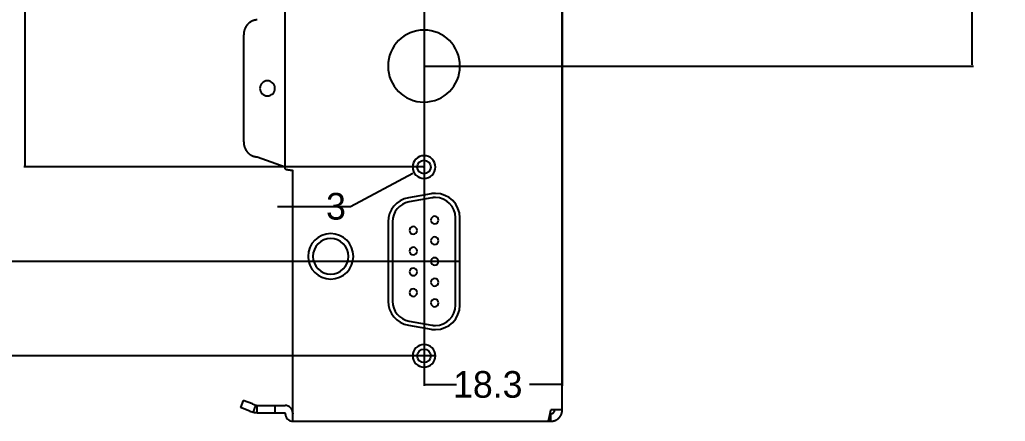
# Model space of a CAD drawing. Extents: x -85 to 179, y -3 to 224.
# Drawn here: x 48.7 to 179.2, y 84.2 to 137.3 of the extents above; entities that cross this region are included whole.
import ezdxf

# ---------------------------------------------------------------- set-up
doc = ezdxf.new("R2010")
doc.units = 0
doc.header["$LTSCALE"] = 25.4
doc.linetypes.add('KÖRPER', pattern=[0])
doc.layers.get('DEFPOINTS').update_dxf_attribs({"linetype": 'CONTINUOUS'})
doc.layers.add('2D_ANSICHT_1_DIMENSIONS_1', color=7, linetype='KÖRPER')
doc.layers.add('2D_ANSICHT_1_DRAWING_1', color=7, linetype='KÖRPER')
doc.dimstyles.get("Standard").update_dxf_attribs({"dimtxt": 0.18, "dimasz": 0.18, "dimexe": 0.18, "dimexo": 0.0625, "dimgap": 0.09, "dimtad": 0, "dimtih": 1, "dimtoh": 1, "dimzin": 0, "dimcen": 0.09, "dimazin": 3, "dimtfac": 1, "dimtofl": 0, "dimtmove": 0, "dimatfit": 3})

# ---------------------------------------------------------------- blocks, each defined once
blk = doc.blocks.new('*D1')
at = {"layer": '2D_ANSICHT_1_DIMENSIONS_1', "color": 0, "linetype": 'KÖRPER'}
for p, q in [((120.56, 215.14), (120.56, 88.84)), ((102.26, 212.99), (102.26, 88.84)), ((102.44, 89.02), (106.58, 89.02)), ((120.38, 89.02), (116.23, 89.02))]:
    blk.add_line(p, q, dxfattribs=at)
at = {"layer": '2D_ANSICHT_1_DIMENSIONS_1', "color": 0}
for points in [[(102.44, 89.05), (102.44, 88.99), (102.26, 89.02)], [(120.38, 88.99), (120.38, 89.05), (120.56, 89.02)]]:
    blk.add_solid(points, dxfattribs=at)
at = {"layer": 'DEFPOINTS', "color": 0}
for p in [(120.56, 215.2), (102.26, 213.05), (102.26, 89.02)]:
    blk.add_point(p, dxfattribs=at)
at = {"layer": '2D_ANSICHT_1_DIMENSIONS_1', "color": 0}
blk.add_text('18.3', height=3.528, dxfattribs=at).set_placement((106.11, 87.27))
blk = doc.blocks.new('*D9')
at = {"layer": '2D_ANSICHT_1_DIMENSIONS_1', "color": 0, "linetype": 'KÖRPER'}
for p, q in [((111.09, 216.7), (175.01, 216.7)), ((174.83, 216.52), (174.83, 175.82)), ((174.83, 131.33), (174.83, 172.04)), ((102.32, 131.15), (175.01, 131.15))]:
    blk.add_line(p, q, dxfattribs=at)
at = {"layer": '2D_ANSICHT_1_DIMENSIONS_1', "color": 0}
for points in [[(174.86, 216.52), (174.8, 216.52), (174.83, 216.7)], [(174.8, 131.33), (174.86, 131.33), (174.83, 131.15)]]:
    blk.add_solid(points, dxfattribs=at)
at = {"layer": 'DEFPOINTS', "color": 0}
for p in [(111.02, 216.7), (102.26, 131.15), (174.83, 131.15)]:
    blk.add_point(p, dxfattribs=at)
at = {"layer": '2D_ANSICHT_1_DIMENSIONS_1', "color": 0}
blk.add_text('85.55', height=3.528, dxfattribs=at).set_placement((167.19, 172.18))
blk = doc.blocks.new('*D10')
at = {"layer": '2D_ANSICHT_1_DIMENSIONS_1', "color": 0, "linetype": 'KÖRPER'}
for p, q in [((106.78, 216.7), (49.26, 216.7)), ((49.44, 216.52), (49.44, 169.14)), ((49.44, 117.98), (49.44, 165.36)), ((102.19, 117.8), (49.26, 117.8))]:
    blk.add_line(p, q, dxfattribs=at)
at = {"layer": '2D_ANSICHT_1_DIMENSIONS_1', "color": 0}
for points in [[(49.47, 216.52), (49.41, 216.52), (49.44, 216.7)], [(49.41, 117.98), (49.47, 117.98), (49.44, 117.8)]]:
    blk.add_solid(points, dxfattribs=at)
at = {"layer": 'DEFPOINTS', "color": 0}
for p in [(106.85, 216.7), (49.44, 117.8), (102.26, 117.8)]:
    blk.add_point(p, dxfattribs=at)
at = {"layer": '2D_ANSICHT_1_DIMENSIONS_1', "color": 0}
blk.add_text('98.907', height=3.528, dxfattribs=at).set_placement((40.31, 165.5))
blk = doc.blocks.new('*D14')
at = {"layer": '2D_ANSICHT_1_DIMENSIONS_1', "color": 0, "linetype": 'KÖRPER'}
for p, q in [((94.76, 216.7), (39.35, 216.7)), ((39.53, 216.52), (39.53, 162.93)), ((39.53, 105.48), (39.53, 159.07)), ((106.94, 105.3), (39.35, 105.3))]:
    blk.add_line(p, q, dxfattribs=at)
at = {"layer": '2D_ANSICHT_1_DIMENSIONS_1', "color": 0}
for points in [[(39.56, 216.52), (39.5, 216.52), (39.53, 216.7)], [(39.5, 105.48), (39.56, 105.48), (39.53, 105.3)]]:
    blk.add_solid(points, dxfattribs=at)
at = {"layer": 'DEFPOINTS', "color": 0}
for p in [(94.83, 216.7), (39.53, 105.3), (107.01, 105.3)]:
    blk.add_point(p, dxfattribs=at)
at = {"layer": '2D_ANSICHT_1_DIMENSIONS_1', "color": 0}
blk.add_text('111.407', height=3.528, dxfattribs=at).set_placement((30.4, 159.25))
blk = doc.blocks.new('*D15')
at = {"layer": '2D_ANSICHT_1_DIMENSIONS_1', "color": 0, "linetype": 'KÖRPER'}
for p, q in [((96.92, 216.7), (28.75, 216.7)), ((28.93, 216.52), (28.93, 156.65)), ((28.93, 92.99), (28.93, 152.86)), ((103.69, 92.81), (28.75, 92.81))]:
    blk.add_line(p, q, dxfattribs=at)
at = {"layer": '2D_ANSICHT_1_DIMENSIONS_1', "color": 0}
for points in [[(28.96, 216.52), (28.9, 216.52), (28.93, 216.7)], [(28.9, 92.99), (28.96, 92.99), (28.93, 92.81)]]:
    blk.add_solid(points, dxfattribs=at)
at = {"layer": 'DEFPOINTS', "color": 0}
for p in [(96.99, 216.7), (28.93, 92.81), (103.76, 92.81)]:
    blk.add_point(p, dxfattribs=at)
at = {"layer": '2D_ANSICHT_1_DIMENSIONS_1', "color": 0}
blk.add_text('123.897', height=3.528, dxfattribs=at).set_placement((18.33, 153.01))
blk = doc.blocks.new('*D19')
at = {"layer": '2D_ANSICHT_1_DIMENSIONS_1', "color": 0, "linetype": 'KÖRPER'}
for p, q in [((102.17, 117.8), (102.35, 117.8)), ((102.26, 117.71), (102.26, 117.89)), ((92.54, 112.58), (100.78, 117)), ((82.84, 112.58), (92.54, 112.58))]:
    blk.add_line(p, q, dxfattribs=at)
at = {"layer": '2D_ANSICHT_1_DIMENSIONS_1', "color": 0}
blk.add_solid([(100.79, 116.98), (100.76, 117.03), (100.94, 117.09)], dxfattribs=at)
at = {"layer": 'DEFPOINTS', "color": 0}
for p in [(103.58, 118.51), (100.94, 117.09)]:
    blk.add_point(p, dxfattribs=at)
at = {"layer": '2D_ANSICHT_1_DIMENSIONS_1', "color": 0}
blk.add_text('3', height=3.53, dxfattribs=at).set_placement((89.29, 110.84))

msp = doc.modelspace()

# ---------------------------------------------------------------- linework, layer by layer
at = {"layer": '2D_ANSICHT_1_DRAWING_1', "color": 251, "linetype": 'KÖRPER'}
for p, q in [((120.557, 85.653), (120.557, 215.203)), ((83.887, 117.554), (83.887, 138.853)), ((79.622, 137.167), (79.658, 137.181)), ((78.385, 121.12), (78.385, 135.287)), ((79.658, 119.226), (79.622, 119.24)), ((83.867, 117.775), (80.171, 119.121)), ((84.907, 85.653), (84.907, 117.353)), ((103.206, 114.255), (100.183, 113.722)), ((103.305, 113.714), (100.282, 113.181)), ((106.435, 99.505), (106.435, 111.088)), ((107.007, 99.528), (107.007, 111.065)), ((97.506, 110.532), (97.506, 100.061)), ((98.078, 110.555), (98.078, 100.038)), ((100.183, 96.871), (103.206, 96.338)), ((100.282, 97.412), (103.305, 96.879)), ((78.304, 86.901), (77.962, 85.961)), ((79.541, 86.451), (78.304, 86.901)), ((79.541, 86.451), (80, 86.284)), ((80.171, 86.253), (82.516, 86.253)), ((82.516, 86.253), (83.867, 86.253)), ((82.516, 86.253), (82.516, 85.253)), ((79.199, 85.511), (77.962, 85.961)), ((79.199, 85.511), (79.658, 85.344)), ((80.171, 85.253), (82.516, 85.253)), ((82.516, 85.253), (83.867, 85.253)), ((83.887, 85.233), (83.887, 85.173)), ((84.887, 85.233), (84.887, 85.173)), ((84.907, 84.153), (84.907, 85.653)), ((118.95, 85.153), (119.057, 85.153)), ((120.557, 85.653), (119.057, 85.653)), ((119.057, 84.153), (119.057, 85.153)), ((84.907, 84.153), (118.703, 84.153)), ((118.703, 84.153), (119.057, 84.153))]:
    msp.add_line(p, q, dxfattribs=at)
for points in [[(79.622, 137.167), (79.598, 137.157), (79.575, 137.148), (79.553, 137.138), (79.53, 137.128), (79.507, 137.118), (79.485, 137.107), (79.462, 137.096), (79.44, 137.085), (79.418, 137.073), (79.396, 137.061), (79.375, 137.049), (79.353, 137.036), (79.332, 137.024), (79.311, 137.01), (79.29, 136.997), (79.269, 136.983), (79.248, 136.97), (79.228, 136.955), (79.207, 136.941), (79.187, 136.926), (79.167, 136.911), (79.148, 136.896), (79.128, 136.88), (79.109, 136.865), (79.09, 136.849), (79.071, 136.832), (79.052, 136.816), (79.034, 136.799), (79.016, 136.782), (78.998, 136.765), (78.98, 136.747), (78.963, 136.73), (78.945, 136.712), (78.928, 136.694), (78.911, 136.675), (78.895, 136.657), (78.878, 136.638), (78.862, 136.619), (78.846, 136.6), (78.831, 136.581), (78.815, 136.561), (78.8, 136.541), (78.785, 136.521), (78.771, 136.501), (78.756, 136.481), (78.742, 136.46), (78.728, 136.44), (78.715, 136.419), (78.701, 136.398), (78.688, 136.377), (78.675, 136.355), (78.663, 136.334), (78.651, 136.312), (78.639, 136.29), (78.627, 136.268), (78.615, 136.246), (78.604, 136.224), (78.593, 136.202), (78.582, 136.179), (78.572, 136.157), (78.562, 136.134), (78.552, 136.111), (78.542, 136.088), (78.533, 136.065), (78.524, 136.042), (78.515, 136.019), (78.507, 135.995), (78.499, 135.972), (78.491, 135.948), (78.483, 135.924), (78.476, 135.901), (78.469, 135.877), (78.462, 135.853), (78.455, 135.829), (78.449, 135.805), (78.443, 135.78), (78.437, 135.756), (78.432, 135.732), (78.427, 135.708), (78.422, 135.683), (78.418, 135.659), (78.414, 135.634), (78.41, 135.61), (78.406, 135.585), (78.403, 135.56), (78.4, 135.536), (78.397, 135.511), (78.394, 135.486), (78.392, 135.461), (78.39, 135.436), (78.389, 135.412), (78.387, 135.387), (78.386, 135.362), (78.386, 135.337), (78.385, 135.312), (78.385, 135.287)], [(80.171, 137.286), (80.166, 137.285), (80.161, 137.284), (80.155, 137.283), (80.15, 137.282), (80.145, 137.281), (80.139, 137.28), (80.134, 137.279), (80.129, 137.278), (80.123, 137.277), (80.118, 137.276), (80.113, 137.274), (80.107, 137.273), (80.102, 137.272), (80.097, 137.271), (80.091, 137.27), (80.086, 137.269), (80.081, 137.268), (80.075, 137.267), (80.07, 137.266), (80.064, 137.265), (80.059, 137.264), (80.054, 137.263), (80.048, 137.261), (80.043, 137.26), (80.038, 137.259), (80.032, 137.258), (80.027, 137.257), (80.022, 137.256), (80.016, 137.255), (80.011, 137.254), (80.006, 137.253), (80, 137.252), (79.995, 137.251), (79.99, 137.25), (79.984, 137.248), (79.979, 137.247), (79.974, 137.246), (79.968, 137.245), (79.963, 137.244), (79.958, 137.243), (79.952, 137.242), (79.947, 137.241), (79.942, 137.24), (79.936, 137.239), (79.931, 137.238), (79.925, 137.237), (79.92, 137.235), (79.915, 137.234), (79.909, 137.233), (79.904, 137.232), (79.899, 137.231), (79.893, 137.23), (79.888, 137.229), (79.883, 137.228), (79.877, 137.227), (79.872, 137.226), (79.867, 137.224), (79.861, 137.223), (79.856, 137.222), (79.851, 137.221), (79.845, 137.22), (79.84, 137.219), (79.835, 137.218), (79.829, 137.217), (79.824, 137.216), (79.819, 137.215), (79.813, 137.213), (79.808, 137.212), (79.803, 137.211), (79.797, 137.21), (79.792, 137.209), (79.787, 137.208), (79.781, 137.207), (79.776, 137.206), (79.771, 137.205), (79.765, 137.203), (79.76, 137.202), (79.754, 137.201), (79.749, 137.2), (79.744, 137.199), (79.738, 137.198), (79.733, 137.197), (79.728, 137.196), (79.722, 137.194), (79.717, 137.193), (79.712, 137.192), (79.706, 137.191), (79.701, 137.19), (79.696, 137.189), (79.69, 137.188), (79.685, 137.187), (79.68, 137.185), (79.674, 137.184), (79.669, 137.183), (79.664, 137.182), (79.658, 137.181)], [(78.385, 121.12), (78.385, 121.095), (78.386, 121.07), (78.386, 121.045), (78.387, 121.02), (78.389, 120.995), (78.39, 120.97), (78.392, 120.946), (78.394, 120.921), (78.397, 120.896), (78.4, 120.871), (78.403, 120.847), (78.406, 120.822), (78.41, 120.797), (78.414, 120.773), (78.418, 120.748), (78.422, 120.724), (78.427, 120.699), (78.432, 120.675), (78.437, 120.651), (78.443, 120.626), (78.449, 120.602), (78.455, 120.578), (78.462, 120.554), (78.469, 120.53), (78.476, 120.506), (78.483, 120.482), (78.491, 120.459), (78.499, 120.435), (78.507, 120.412), (78.515, 120.388), (78.524, 120.365), (78.533, 120.342), (78.542, 120.319), (78.552, 120.296), (78.562, 120.273), (78.572, 120.25), (78.582, 120.227), (78.593, 120.205), (78.604, 120.183), (78.615, 120.16), (78.627, 120.138), (78.639, 120.116), (78.651, 120.095), (78.663, 120.073), (78.675, 120.052), (78.688, 120.03), (78.701, 120.009), (78.715, 119.988), (78.728, 119.967), (78.742, 119.947), (78.756, 119.926), (78.771, 119.906), (78.785, 119.886), (78.8, 119.866), (78.815, 119.846), (78.831, 119.826), (78.846, 119.807), (78.862, 119.788), (78.878, 119.769), (78.895, 119.75), (78.911, 119.731), (78.928, 119.713), (78.945, 119.695), (78.963, 119.677), (78.98, 119.659), (78.998, 119.642), (79.016, 119.625), (79.034, 119.608), (79.052, 119.591), (79.071, 119.574), (79.09, 119.558), (79.109, 119.542), (79.128, 119.526), (79.148, 119.511), (79.167, 119.496), (79.187, 119.481), (79.207, 119.466), (79.228, 119.451), (79.248, 119.437), (79.269, 119.423), (79.29, 119.41), (79.311, 119.396), (79.332, 119.383), (79.353, 119.37), (79.375, 119.358), (79.396, 119.346), (79.418, 119.334), (79.44, 119.322), (79.462, 119.311), (79.485, 119.3), (79.507, 119.289), (79.53, 119.279), (79.553, 119.269), (79.575, 119.259), (79.598, 119.249), (79.622, 119.24)], [(79.658, 119.226), (79.664, 119.225), (79.669, 119.224), (79.674, 119.223), (79.68, 119.221), (79.685, 119.22), (79.69, 119.219), (79.696, 119.218), (79.701, 119.217), (79.706, 119.216), (79.712, 119.215), (79.717, 119.213), (79.722, 119.212), (79.728, 119.211), (79.733, 119.21), (79.738, 119.209), (79.744, 119.208), (79.749, 119.207), (79.754, 119.206), (79.76, 119.205), (79.765, 119.203), (79.771, 119.202), (79.776, 119.201), (79.781, 119.2), (79.787, 119.199), (79.792, 119.198), (79.797, 119.197), (79.803, 119.196), (79.808, 119.194), (79.813, 119.193), (79.819, 119.192), (79.824, 119.191), (79.829, 119.19), (79.835, 119.189), (79.84, 119.188), (79.845, 119.187), (79.851, 119.186), (79.856, 119.185), (79.861, 119.183), (79.867, 119.182), (79.872, 119.181), (79.877, 119.18), (79.883, 119.179), (79.888, 119.178), (79.893, 119.177), (79.899, 119.176), (79.904, 119.175), (79.909, 119.174), (79.915, 119.172), (79.92, 119.171), (79.925, 119.17), (79.931, 119.169), (79.936, 119.168), (79.942, 119.167), (79.947, 119.166), (79.952, 119.165), (79.958, 119.164), (79.963, 119.163), (79.968, 119.162), (79.974, 119.161), (79.979, 119.159), (79.984, 119.158), (79.99, 119.157), (79.995, 119.156), (80, 119.155), (80.006, 119.154), (80.011, 119.153), (80.016, 119.152), (80.022, 119.151), (80.027, 119.15), (80.032, 119.149), (80.038, 119.147), (80.043, 119.146), (80.048, 119.145), (80.054, 119.144), (80.059, 119.143), (80.064, 119.142), (80.07, 119.141), (80.075, 119.14), (80.081, 119.139), (80.086, 119.138), (80.091, 119.137), (80.097, 119.136), (80.102, 119.135), (80.107, 119.133), (80.113, 119.132), (80.118, 119.131), (80.123, 119.13), (80.129, 119.129), (80.134, 119.128), (80.139, 119.127), (80.145, 119.126), (80.15, 119.125), (80.155, 119.124), (80.161, 119.123), (80.166, 119.122), (80.171, 119.121)], [(83.887, 117.575), (83.887, 117.579), (83.887, 117.583), (83.887, 117.586), (83.887, 117.59), (83.887, 117.593), (83.887, 117.597), (83.887, 117.601), (83.887, 117.604), (83.886, 117.608), (83.886, 117.611), (83.886, 117.615), (83.886, 117.618), (83.886, 117.622), (83.886, 117.626), (83.885, 117.629), (83.885, 117.633), (83.885, 117.636), (83.885, 117.64), (83.884, 117.644), (83.884, 117.647), (83.884, 117.651), (83.883, 117.654), (83.883, 117.658), (83.883, 117.661), (83.882, 117.665), (83.882, 117.669), (83.882, 117.672), (83.881, 117.676), (83.881, 117.679), (83.88, 117.683), (83.88, 117.687), (83.879, 117.69), (83.879, 117.694), (83.879, 117.697), (83.878, 117.701), (83.878, 117.704), (83.877, 117.708), (83.877, 117.711), (83.876, 117.715), (83.876, 117.719), (83.875, 117.722), (83.875, 117.726), (83.874, 117.729), (83.874, 117.733), (83.873, 117.736), (83.873, 117.74), (83.872, 117.743), (83.871, 117.747), (83.871, 117.751), (83.87, 117.754), (83.87, 117.758), (83.869, 117.761), (83.869, 117.765), (83.868, 117.768), (83.868, 117.772), (83.867, 117.775)], [(83.887, 117.554), (83.89, 117.543), (83.898, 117.535), (83.907, 117.528), (83.917, 117.522), (83.927, 117.518), (83.937, 117.514), (83.947, 117.51), (83.957, 117.506), (83.968, 117.503), (83.978, 117.499), (83.988, 117.496), (83.999, 117.493), (84.01, 117.49), (84.02, 117.488), (84.031, 117.485), (84.042, 117.482), (84.052, 117.48), (84.063, 117.478), (84.074, 117.475), (84.084, 117.473), (84.095, 117.471), (84.106, 117.469), (84.116, 117.466), (84.127, 117.464), (84.138, 117.462), (84.149, 117.46), (84.159, 117.458), (84.17, 117.456), (84.181, 117.454), (84.192, 117.452), (84.202, 117.451), (84.213, 117.449), (84.224, 117.447), (84.235, 117.445), (84.246, 117.443), (84.256, 117.442), (84.267, 117.44), (84.278, 117.438), (84.289, 117.436), (84.3, 117.435), (84.31, 117.433), (84.321, 117.431), (84.332, 117.43), (84.343, 117.428), (84.354, 117.426), (84.365, 117.425), (84.375, 117.423), (84.386, 117.422), (84.397, 117.42), (84.408, 117.419), (84.419, 117.417), (84.43, 117.415), (84.44, 117.414), (84.451, 117.412), (84.462, 117.411), (84.473, 117.409), (84.484, 117.408), (84.495, 117.406), (84.505, 117.405), (84.516, 117.403), (84.527, 117.402), (84.538, 117.401), (84.549, 117.399), (84.56, 117.398), (84.571, 117.396), (84.581, 117.395), (84.592, 117.393), (84.603, 117.392), (84.614, 117.391), (84.625, 117.389), (84.636, 117.388), (84.646, 117.386), (84.657, 117.385), (84.668, 117.384), (84.679, 117.382), (84.69, 117.381), (84.701, 117.379), (84.712, 117.378), (84.722, 117.377), (84.733, 117.375), (84.744, 117.374), (84.755, 117.372), (84.766, 117.371), (84.777, 117.37), (84.788, 117.368), (84.798, 117.367), (84.809, 117.366), (84.82, 117.364), (84.831, 117.363), (84.842, 117.362), (84.853, 117.36), (84.864, 117.359), (84.874, 117.357), (84.885, 117.356), (84.896, 117.355), (84.907, 117.353)], [(80, 86.284), (80.003, 86.283), (80.006, 86.282), (80.009, 86.281), (80.012, 86.28), (80.015, 86.279), (80.018, 86.278), (80.021, 86.277), (80.024, 86.276), (80.027, 86.275), (80.03, 86.274), (80.033, 86.273), (80.036, 86.272), (80.039, 86.271), (80.042, 86.27), (80.045, 86.27), (80.048, 86.269), (80.051, 86.268), (80.054, 86.267), (80.057, 86.267), (80.06, 86.266), (80.063, 86.265), (80.066, 86.265), (80.069, 86.264), (80.072, 86.263), (80.075, 86.263), (80.079, 86.262), (80.082, 86.262), (80.085, 86.261), (80.088, 86.26), (80.091, 86.26), (80.094, 86.259), (80.097, 86.259), (80.1, 86.259), (80.103, 86.258), (80.106, 86.258), (80.109, 86.257), (80.112, 86.257), (80.115, 86.257), (80.119, 86.256), (80.122, 86.256), (80.125, 86.256), (80.128, 86.255), (80.131, 86.255), (80.134, 86.255), (80.137, 86.255), (80.14, 86.254), (80.143, 86.254), (80.147, 86.254), (80.15, 86.254), (80.153, 86.254), (80.156, 86.254), (80.159, 86.254), (80.162, 86.254), (80.165, 86.254), (80.168, 86.253), (80.171, 86.253)], [(80.171, 85.253), (80.166, 85.253), (80.161, 85.253), (80.155, 85.253), (80.15, 85.254), (80.144, 85.254), (80.139, 85.254), (80.133, 85.254), (80.128, 85.254), (80.122, 85.254), (80.117, 85.254), (80.111, 85.255), (80.106, 85.255), (80.101, 85.255), (80.095, 85.255), (80.09, 85.256), (80.084, 85.256), (80.079, 85.256), (80.073, 85.257), (80.068, 85.257), (80.062, 85.257), (80.057, 85.258), (80.052, 85.258), (80.046, 85.259), (80.041, 85.259), (80.035, 85.26), (80.03, 85.26), (80.024, 85.261), (80.019, 85.261), (80.014, 85.262), (80.008, 85.262), (80.003, 85.263), (79.997, 85.264), (79.992, 85.264), (79.986, 85.265), (79.981, 85.266), (79.976, 85.266), (79.97, 85.267), (79.965, 85.268), (79.959, 85.269), (79.954, 85.269), (79.949, 85.27), (79.943, 85.271), (79.938, 85.272), (79.933, 85.273), (79.927, 85.273), (79.922, 85.274), (79.916, 85.275), (79.911, 85.276), (79.906, 85.277), (79.9, 85.278), (79.895, 85.279), (79.89, 85.28), (79.884, 85.281), (79.879, 85.282), (79.873, 85.283), (79.868, 85.284), (79.863, 85.286), (79.857, 85.287), (79.852, 85.288), (79.847, 85.289), (79.841, 85.29), (79.836, 85.291), (79.831, 85.293), (79.826, 85.294), (79.82, 85.295), (79.815, 85.296), (79.81, 85.298), (79.804, 85.299), (79.799, 85.3), (79.794, 85.302), (79.789, 85.303), (79.783, 85.305), (79.778, 85.306), (79.773, 85.307), (79.767, 85.309), (79.762, 85.31), (79.757, 85.312), (79.752, 85.313), (79.746, 85.315), (79.741, 85.316), (79.736, 85.318), (79.731, 85.32), (79.726, 85.321), (79.72, 85.323), (79.715, 85.324), (79.71, 85.326), (79.705, 85.328), (79.7, 85.33), (79.694, 85.331), (79.689, 85.333), (79.684, 85.335), (79.679, 85.337), (79.674, 85.338), (79.669, 85.34), (79.664, 85.342), (79.658, 85.344)], [(118.703, 84.153), (118.716, 84.163), (118.724, 84.179), (118.73, 84.194), (118.736, 84.208), (118.741, 84.223), (118.746, 84.238), (118.751, 84.253), (118.755, 84.269), (118.76, 84.285), (118.764, 84.3), (118.768, 84.316), (118.772, 84.332), (118.776, 84.347), (118.78, 84.363), (118.784, 84.378), (118.788, 84.394), (118.792, 84.41), (118.796, 84.425), (118.799, 84.441), (118.803, 84.456), (118.806, 84.472), (118.81, 84.488), (118.814, 84.504), (118.817, 84.519), (118.821, 84.535), (118.824, 84.551), (118.828, 84.567), (118.831, 84.582), (118.835, 84.598), (118.838, 84.614), (118.841, 84.629), (118.845, 84.645), (118.848, 84.661), (118.851, 84.677), (118.855, 84.692), (118.858, 84.708), (118.861, 84.724), (118.865, 84.74), (118.868, 84.755), (118.871, 84.771), (118.875, 84.787), (118.878, 84.803), (118.881, 84.818), (118.884, 84.834), (118.888, 84.85), (118.891, 84.866), (118.894, 84.882), (118.897, 84.897), (118.901, 84.913), (118.904, 84.929), (118.907, 84.945), (118.911, 84.96), (118.914, 84.976), (118.917, 84.992), (118.92, 85.008), (118.924, 85.023), (118.927, 85.039), (118.93, 85.055), (118.933, 85.071), (118.937, 85.087), (118.94, 85.102), (118.943, 85.118), (118.946, 85.134), (118.95, 85.15), (118.953, 85.165), (118.956, 85.181), (118.959, 85.197), (118.963, 85.213), (118.966, 85.228), (118.969, 85.244), (118.972, 85.26), (118.976, 85.276), (118.979, 85.291), (118.982, 85.307), (118.986, 85.323), (118.989, 85.339), (118.992, 85.354), (118.996, 85.37), (118.999, 85.386), (119.002, 85.402), (119.006, 85.417), (119.009, 85.433), (119.012, 85.449), (119.016, 85.465), (119.019, 85.48), (119.023, 85.496), (119.026, 85.512), (119.029, 85.528), (119.033, 85.543), (119.036, 85.559), (119.04, 85.575), (119.043, 85.591), (119.047, 85.606), (119.05, 85.622), (119.054, 85.638), (119.057, 85.653)], [(119.057, 85.153), (119.065, 85.153), (119.073, 85.154), (119.082, 85.154), (119.09, 85.154), (119.098, 85.155), (119.106, 85.156), (119.114, 85.157), (119.122, 85.158), (119.13, 85.159), (119.138, 85.16), (119.147, 85.161), (119.155, 85.163), (119.163, 85.165), (119.171, 85.166), (119.179, 85.168), (119.186, 85.17), (119.194, 85.173), (119.202, 85.175), (119.21, 85.177), (119.218, 85.18), (119.225, 85.183), (119.233, 85.185), (119.241, 85.188), (119.248, 85.191), (119.256, 85.195), (119.263, 85.198), (119.271, 85.201), (119.278, 85.205), (119.285, 85.209), (119.293, 85.212), (119.3, 85.216), (119.307, 85.22), (119.314, 85.225), (119.321, 85.229), (119.328, 85.233), (119.335, 85.238), (119.342, 85.242), (119.348, 85.247), (119.355, 85.252), (119.361, 85.257), (119.368, 85.262), (119.374, 85.267), (119.381, 85.272), (119.387, 85.277), (119.393, 85.283), (119.399, 85.288), (119.405, 85.294), (119.411, 85.3), (119.416, 85.306), (119.422, 85.312), (119.428, 85.318), (119.433, 85.324), (119.438, 85.33), (119.444, 85.336), (119.449, 85.343), (119.454, 85.349), (119.459, 85.356), (119.463, 85.362), (119.468, 85.369), (119.473, 85.376), (119.477, 85.382), (119.482, 85.389), (119.486, 85.396), (119.49, 85.403), (119.494, 85.411), (119.498, 85.418), (119.502, 85.425), (119.505, 85.432), (119.509, 85.44), (119.512, 85.447), (119.516, 85.455), (119.519, 85.462), (119.522, 85.47), (119.525, 85.477), (119.528, 85.485), (119.531, 85.493), (119.533, 85.5), (119.536, 85.508), (119.538, 85.516), (119.54, 85.524), (119.542, 85.532), (119.544, 85.54), (119.546, 85.548), (119.547, 85.556), (119.549, 85.564), (119.55, 85.572), (119.552, 85.58), (119.553, 85.588), (119.554, 85.596), (119.555, 85.604), (119.555, 85.613), (119.556, 85.621), (119.556, 85.629), (119.557, 85.637), (119.557, 85.645), (119.557, 85.653)], [(119.057, 84.153), (119.082, 84.154), (119.106, 84.154), (119.131, 84.155), (119.155, 84.157), (119.18, 84.158), (119.204, 84.161), (119.228, 84.163), (119.253, 84.166), (119.277, 84.17), (119.301, 84.173), (119.326, 84.178), (119.35, 84.182), (119.374, 84.187), (119.398, 84.193), (119.421, 84.198), (119.445, 84.205), (119.469, 84.211), (119.492, 84.218), (119.516, 84.225), (119.539, 84.233), (119.562, 84.241), (119.585, 84.25), (119.608, 84.258), (119.631, 84.268), (119.654, 84.277), (119.676, 84.287), (119.698, 84.297), (119.72, 84.308), (119.742, 84.319), (119.764, 84.331), (119.786, 84.342), (119.807, 84.354), (119.828, 84.367), (119.849, 84.38), (119.87, 84.393), (119.89, 84.406), (119.911, 84.42), (119.931, 84.434), (119.951, 84.449), (119.97, 84.463), (119.99, 84.478), (120.009, 84.494), (120.027, 84.51), (120.046, 84.526), (120.064, 84.542), (120.082, 84.559), (120.1, 84.576), (120.118, 84.593), (120.135, 84.61), (120.152, 84.628), (120.168, 84.646), (120.185, 84.664), (120.201, 84.683), (120.217, 84.702), (120.232, 84.721), (120.247, 84.74), (120.262, 84.76), (120.276, 84.78), (120.29, 84.8), (120.304, 84.82), (120.318, 84.841), (120.331, 84.861), (120.344, 84.882), (120.356, 84.903), (120.368, 84.925), (120.38, 84.946), (120.391, 84.968), (120.402, 84.99), (120.413, 85.012), (120.423, 85.034), (120.433, 85.057), (120.443, 85.079), (120.452, 85.102), (120.461, 85.125), (120.469, 85.148), (120.477, 85.171), (120.485, 85.195), (120.492, 85.218), (120.499, 85.242), (120.506, 85.265), (120.512, 85.289), (120.518, 85.313), (120.523, 85.337), (120.528, 85.361), (120.533, 85.385), (120.537, 85.409), (120.541, 85.433), (120.544, 85.458), (120.547, 85.482), (120.55, 85.506), (120.552, 85.531), (120.554, 85.555), (120.555, 85.58), (120.556, 85.604), (120.557, 85.629), (120.557, 85.653)]]:
    msp.add_lwpolyline(points, dxfattribs=at)
for points in [[(79.658, 85.344, 0), (79.662, 85.354, 0), (79.666, 85.363, 0), (79.669, 85.373, 0), (79.673, 85.383, 0), (79.676, 85.393, 0), (79.68, 85.403, 0), (79.683, 85.412, 0), (79.687, 85.422, 0), (79.69, 85.432, 0), (79.694, 85.442, 0), (79.698, 85.452, 0), (79.701, 85.461, 0), (79.705, 85.471, 0), (79.708, 85.481, 0), (79.712, 85.491, 0), (79.715, 85.5, 0), (79.719, 85.51, 0), (79.723, 85.52, 0), (79.726, 85.53, 0), (79.73, 85.54, 0), (79.733, 85.549, 0), (79.737, 85.559, 0), (79.74, 85.569, 0), (79.744, 85.579, 0), (79.747, 85.589, 0), (79.751, 85.598, 0), (79.755, 85.608, 0), (79.758, 85.618, 0), (79.762, 85.628, 0), (79.765, 85.638, 0), (79.769, 85.647, 0), (79.772, 85.657, 0), (79.776, 85.667, 0), (79.78, 85.677, 0), (79.783, 85.686, 0), (79.787, 85.696, 0), (79.79, 85.706, 0), (79.794, 85.716, 0), (79.797, 85.726, 0), (79.801, 85.735, 0), (79.804, 85.745, 0), (79.808, 85.755, 0), (79.812, 85.765, 0), (79.815, 85.775, 0), (79.819, 85.784, 0), (79.822, 85.794, 0), (79.826, 85.804, 0), (79.829, 85.814, 0), (79.833, 85.824, 0), (79.837, 85.833, 0), (79.84, 85.843, 0), (79.844, 85.853, 0), (79.847, 85.863, 0), (79.851, 85.872, 0), (79.854, 85.882, 0), (79.858, 85.892, 0), (79.861, 85.902, 0), (79.865, 85.912, 0), (79.869, 85.921, 0), (79.872, 85.931, 0), (79.876, 85.941, 0), (79.879, 85.951, 0), (79.883, 85.961, 0), (79.886, 85.97, 0), (79.89, 85.98, 0), (79.894, 85.99, 0), (79.897, 86, 0), (79.901, 86.009, 0), (79.904, 86.019, 0), (79.908, 86.029, 0), (79.911, 86.039, 0), (79.915, 86.049, 0), (79.919, 86.058, 0), (79.922, 86.068, 0), (79.926, 86.078, 0), (79.929, 86.088, 0), (79.933, 86.098, 0), (79.936, 86.107, 0), (79.94, 86.117, 0), (79.943, 86.127, 0), (79.947, 86.137, 0), (79.951, 86.147, 0), (79.954, 86.156, 0), (79.958, 86.166, 0), (79.961, 86.176, 0), (79.965, 86.186, 0), (79.968, 86.195, 0), (79.972, 86.205, 0), (79.976, 86.215, 0), (79.979, 86.225, 0), (79.983, 86.235, 0), (79.986, 86.244, 0), (79.99, 86.254, 0), (79.993, 86.264, 0), (79.997, 86.274, 0), (80, 86.284, 0)], [(80.171, 85.253, 0), (80.171, 85.264, 0), (80.171, 85.274, 0), (80.171, 85.285, 0), (80.171, 85.295, 0), (80.171, 85.305, 0), (80.171, 85.316, 0), (80.171, 85.326, 0), (80.171, 85.337, 0), (80.171, 85.347, 0), (80.171, 85.358, 0), (80.171, 85.368, 0), (80.171, 85.378, 0), (80.171, 85.389, 0), (80.171, 85.399, 0), (80.171, 85.41, 0), (80.171, 85.42, 0), (80.171, 85.43, 0), (80.171, 85.441, 0), (80.171, 85.451, 0), (80.171, 85.462, 0), (80.171, 85.472, 0), (80.171, 85.483, 0), (80.171, 85.493, 0), (80.171, 85.503, 0), (80.171, 85.514, 0), (80.171, 85.524, 0), (80.171, 85.535, 0), (80.171, 85.545, 0), (80.171, 85.555, 0), (80.171, 85.566, 0), (80.171, 85.576, 0), (80.171, 85.587, 0), (80.171, 85.597, 0), (80.171, 85.608, 0), (80.171, 85.618, 0), (80.171, 85.628, 0), (80.171, 85.639, 0), (80.171, 85.649, 0), (80.171, 85.66, 0), (80.171, 85.67, 0), (80.171, 85.68, 0), (80.171, 85.691, 0), (80.171, 85.701, 0), (80.171, 85.712, 0), (80.171, 85.722, 0), (80.171, 85.733, 0), (80.171, 85.743, 0), (80.171, 85.753, 0), (80.171, 85.764, 0), (80.171, 85.774, 0), (80.171, 85.785, 0), (80.171, 85.795, 0), (80.171, 85.805, 0), (80.171, 85.816, 0), (80.171, 85.826, 0), (80.171, 85.837, 0), (80.171, 85.847, 0), (80.171, 85.858, 0), (80.171, 85.868, 0), (80.171, 85.878, 0), (80.171, 85.889, 0), (80.171, 85.899, 0), (80.171, 85.91, 0), (80.171, 85.92, 0), (80.171, 85.93, 0), (80.171, 85.941, 0), (80.171, 85.951, 0), (80.171, 85.962, 0), (80.171, 85.972, 0), (80.171, 85.983, 0), (80.171, 85.993, 0), (80.171, 86.003, 0), (80.171, 86.014, 0), (80.171, 86.024, 0), (80.171, 86.035, 0), (80.171, 86.045, 0), (80.171, 86.055, 0), (80.171, 86.066, 0), (80.171, 86.076, 0), (80.171, 86.087, 0), (80.171, 86.097, 0), (80.171, 86.108, 0), (80.171, 86.118, 0), (80.171, 86.128, 0), (80.171, 86.139, 0), (80.171, 86.149, 0), (80.171, 86.16, 0), (80.171, 86.17, 0), (80.171, 86.18, 0), (80.171, 86.191, 0), (80.171, 86.201, 0), (80.171, 86.212, 0), (80.171, 86.222, 0), (80.171, 86.233, 0), (80.171, 86.243, 0), (80.171, 86.253, 0)]]:
    msp.add_polyline3d(points, dxfattribs=at)
for centre in [(102.257, 117.796), (102.257, 92.806)]:
    msp.add_circle(centre, 0.895, dxfattribs=at)
for centre, radius, start, end in [((102.257, 131.153), 4.763, 90, 270), ((102.257, 131.153), 4.762, 270, 90), ((81.527, 128.203), 1, 0, 180), ((81.527, 128.203), 1, 180, 0), ((102.257, 117.796), 1.5, 0, 180), ((102.257, 117.796), 1.5, 180, 0), ((100.745, 110.532), 3.239, 100, 180), ((103.768, 111.065), 3.239, 90, 100), ((103.768, 111.088), 2.667, 90, 100), ((103.768, 111.065), 3.239, 0, 90), ((103.768, 111.088), 2.667, 0, 90), ((100.745, 110.555), 2.667, 100, 180), ((103.679, 110.783), 0.502, 0, 180), ((100.834, 109.411), 0.502, 0, 180), ((103.679, 110.783), 0.502, 180, 0), ((89.907, 105.978), 3, 90, 270), ((89.907, 105.978), 2.35, 90, 270), ((89.907, 105.978), 3, 270, 90), ((89.907, 105.978), 2.35, 270, 90), ((100.834, 109.411), 0.502, 180, 0), ((103.679, 108.04), 0.502, 0, 180), ((100.834, 106.668), 0.502, 0, 180), ((103.679, 108.04), 0.502, 180, 0), ((100.834, 106.668), 0.502, 180, 0), ((103.679, 105.296), 0.502, 0, 180), ((100.834, 103.925), 0.502, 0, 180), ((103.679, 105.296), 0.502, 180, 0), ((100.834, 103.925), 0.502, 180, 0), ((103.679, 102.553), 0.502, 0, 180), ((103.679, 102.553), 0.502, 180, 0), ((100.834, 101.182), 0.502, 0, 180), ((100.834, 101.182), 0.502, 180, 0), ((100.745, 100.061), 3.239, 180, 260), ((100.745, 100.038), 2.667, 180, 260), ((103.679, 99.81), 0.502, 0, 180), ((103.679, 99.81), 0.502, 180, 0), ((103.768, 99.528), 3.239, 270, 0), ((103.768, 99.505), 2.667, 270, 0), ((103.768, 99.505), 2.667, 260, 270), ((103.768, 99.528), 3.239, 260, 270), ((102.257, 92.806), 1.5, 0, 180), ((102.257, 92.806), 1.5, 180, 0), ((83.867, 85.233), 1.02, 0, 90), ((83.867, 85.233), 0.02, 0, 90), ((84.907, 85.173), 1.02, 180, 270), ((84.907, 85.173), 0.02, 180, 270)]:
    msp.add_arc(centre, radius, start, end, dxfattribs=at)

# ---------------------------------------------------------------- dimensions: what is measured, and where the dimension line sits
at = {"layer": '2D_ANSICHT_1_DIMENSIONS_1', "color": 18, "linetype": 'KÖRPER'}
for base, p1, p2, text, picture, middle in [((28.931, 92.806), (96.986, 216.703), (103.757, 92.806), '123.897', '*D15', (28.931, 154.755)), ((39.531, 105.296), (94.827, 216.703), (107.007, 105.296), '111.407', '*D14', (39.531, 161)), ((49.436, 117.796), (106.845, 216.703), (102.257, 117.796), '98.907', '*D10', (49.436, 167.25)), ((174.83, 131.153), (111.023, 216.703), (102.257, 131.153), '85.55', '*D9', (174.83, 173.928))]:
    dim = msp.add_linear_dim(base=base, p1=p1, p2=p2, angle=90, text=text, dimstyle='STANDARD', override={"dimtxt": 3.527778}, dxfattribs=at)
    dim.commit()
    dim.dimension.update_dxf_attribs({"geometry": picture, "text_midpoint": middle})
dim = msp.add_linear_dim(base=(102.257, 89.017), p1=(120.557, 215.203), p2=(102.257, 213.053), text='18.3', dimstyle='STANDARD', override={"dimtxt": 3.527778}, dxfattribs=at)
dim.commit()
dim.dimension.update_dxf_attribs({"geometry": '*D1', "text_midpoint": (111.407, 89.017)})
dim = msp.add_diameter_dim_2p(p1=(103.578, 118.506), p2=(100.935, 117.087), text='3', dimstyle='STANDARD', override={"dimtxt": 3.527778, "dimtmove": 1}, dxfattribs=at)
dim.commit()
dim.dimension.update_dxf_attribs({"geometry": '*D19', "text_midpoint": (83.017, 112.583), "dimtype": 163})

doc.saveas('drawing.dxf')
